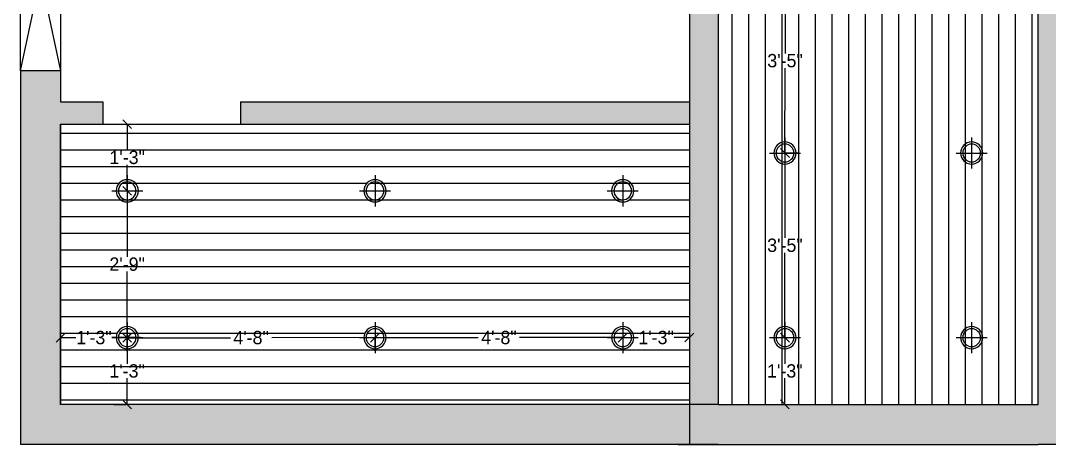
# Model space of a CAD drawing. Header units: inches. Extents: x 9636 to 21597, y -10243 to 557.
# Drawn here: x 16264.4 to 16495.9, y -8121.5 to -8026.2 of the extents above; entities that cross this region are included whole.
import ezdxf

# ---------------------------------------------------------------- set-up
doc = ezdxf.new("R2010")
doc.units = ezdxf.units.IN
doc.header["$MEASUREMENT"] = 0
doc.layers.add('IEL-HATCH-002', color=7, linetype='Continuous')
doc.styles.add('HEMI', font='stylu.ttf')
doc.styles.get("Standard").update_dxf_attribs({"font": 'arial.ttf'})
doc.dimstyles.get("Standard").update_dxf_attribs({"dimtxt": 0.18, "dimasz": 0.18, "dimexe": 0.18, "dimexo": 0.0625, "dimgap": 0.09, "dimtad": 0, "dimtih": 1, "dimtoh": 1, "dimdec": 0, "dimzin": 0, "dimdsep": 46, "dimlunit": 4, "dimtxsty": 'Standard', "dimcen": 0.09, "dimadec": 0, "dimazin": 0, "dimtfac": 1, "dimtdec": 0, "dimtofl": 0, "dimtmove": 0, "dimatfit": 3, "dimfxl": 1, "dimtolj": 1, "dimtzin": 0, "dimarcsym": 0})

# ---------------------------------------------------------------- blocks, each defined once
blk = doc.blocks.new('rg')
at = {"color": 6}
for p, q in [((6523.86, -972.55), (6523.86, -979.55)), ((6520.36, -976.05), (6527.36, -976.05))]:
    blk.add_line(p, q, dxfattribs=at)
for radius in [2.5, 2]:
    blk.add_circle((6523.86, -976.05), radius, dxfattribs=at)
blk = doc.blocks.new('_Oblique')
at = {"color": 0, "linetype": 'ByBlock', "lineweight": -2}
blk.add_line((-0.5, -0.5), (0.5, 0.5), dxfattribs=at)
blk = doc.blocks.new('*D258')
at = {"color": 254, "lineweight": -2, "transparency": 16777216}
for p, q in [((16285.37, -8049.45), (16288.18, -8049.45)), ((16285.37, -8064.45), (16288.18, -8064.45))]:
    blk.add_line(p, q, dxfattribs=at)
at = {"color": 5, "lineweight": -2, "transparency": 16777216}
for p, q in [((16288.36, -8049.45), (16288.36, -8055.31)), ((16288.36, -8064.45), (16288.36, -8058.59))]:
    blk.add_line(p, q, dxfattribs=at)
at = {"layer": 'Defpoints', "color": 0, "transparency": 16777216}
for p in [(16288.36, -8049.45), (16288.37, -8049.45), (16288.37, -8064.45)]:
    blk.add_point(p, dxfattribs=at)
at = {"color": 5, "lineweight": -2, "transparency": 16777216, "xscale": 2, "yscale": 2, "zscale": 2}
for p, rotation in [((16288.36, -8049.45), 90), ((16288.36, -8064.45), 270)]:
    blk.add_blockref('_Oblique', p, dxfattribs=dict(at, rotation=rotation))
at = {"color": 5, "transparency": 16777216, "insert": (16288.36, -8056.95), "char_height": 3, "attachment_point": 5, "style": 'HEMI'}
blk.add_mtext('\\A1;1\'-3"', dxfattribs=at)
blk = doc.blocks.new('*D259')
at = {"color": 254, "lineweight": -2, "transparency": 16777216}
for p, q in [((16285.36, -8064.45), (16288.18, -8064.45)), ((16285.34, -8097.45), (16288.16, -8097.45))]:
    blk.add_line(p, q, dxfattribs=at)
at = {"color": 5, "lineweight": -2, "transparency": 16777216}
for p, q in [((16288.36, -8064.45), (16288.35, -8079.31)), ((16288.34, -8097.45), (16288.35, -8082.59))]:
    blk.add_line(p, q, dxfattribs=at)
at = {"layer": 'Defpoints', "color": 0, "transparency": 16777216}
for p in [(16288.36, -8064.45), (16288.34, -8097.45), (16288.34, -8097.45)]:
    blk.add_point(p, dxfattribs=at)
at = {"color": 5, "lineweight": -2, "transparency": 16777216, "xscale": 2, "yscale": 2, "zscale": 2}
for p, rotation in [((16288.36, -8064.45), 89.96864156625536), ((16288.34, -8097.45), 269.9686415662554)]:
    blk.add_blockref('_Oblique', p, dxfattribs=dict(at, rotation=rotation))
at = {"color": 5, "transparency": 16777216, "insert": (16288.35, -8080.95), "char_height": 3, "attachment_point": 5, "style": 'HEMI'}
blk.add_mtext('\\A1;2\'-9"', dxfattribs=at)
blk = doc.blocks.new('*D260')
at = {"color": 5, "lineweight": -2, "transparency": 16777216}
for p, q in [((16288.34, -8097.45), (16288.34, -8103.31)), ((16288.34, -8112.45), (16288.34, -8106.59))]:
    blk.add_line(p, q, dxfattribs=at)
at = {"color": 254, "lineweight": -2, "transparency": 16777216}
for p, q in [((16291.34, -8097.45), (16288.52, -8097.45)), ((16285.34, -8112.45), (16288.16, -8112.45))]:
    blk.add_line(p, q, dxfattribs=at)
at = {"layer": 'Defpoints', "color": 0, "transparency": 16777216}
for p in [(16288.34, -8097.45), (16288.34, -8112.45), (16288.34, -8112.45)]:
    blk.add_point(p, dxfattribs=at)
at = {"color": 5, "lineweight": -2, "transparency": 16777216, "xscale": 2, "yscale": 2, "zscale": 2}
for p, rotation in [((16288.34, -8097.45), 89.9686415661926), ((16288.34, -8112.45), 269.9686415661926)]:
    blk.add_blockref('_Oblique', p, dxfattribs=dict(at, rotation=rotation))
at = {"color": 5, "transparency": 16777216, "insert": (16288.34, -8104.95), "char_height": 3, "attachment_point": 5, "style": 'HEMI'}
blk.add_mtext('\\A1;1\'-3"', dxfattribs=at)
blk = doc.blocks.new('*D261')
at = {"color": 254, "lineweight": -2, "transparency": 16777216}
for p, q in [((16273.37, -8094.45), (16273.37, -8097.27)), ((16288.37, -8094.45), (16288.37, -8097.27))]:
    blk.add_line(p, q, dxfattribs=at)
at = {"color": 5, "lineweight": -2, "transparency": 16777216}
for p, q in [((16273.37, -8097.45), (16276.82, -8097.45)), ((16288.37, -8097.45), (16284.92, -8097.45))]:
    blk.add_line(p, q, dxfattribs=at)
at = {"layer": 'Defpoints', "color": 0, "transparency": 16777216}
for p in [(16273.37, -8097.45), (16273.37, -8097.45), (16288.37, -8097.45)]:
    blk.add_point(p, dxfattribs=at)
at = {"color": 5, "lineweight": -2, "transparency": 16777216, "xscale": 2, "yscale": 2, "zscale": 2, "rotation": 180}
blk.add_blockref('_Oblique', (16273.37, -8097.45), dxfattribs=at)
at = {"color": 5, "lineweight": -2, "transparency": 16777216, "xscale": 2, "yscale": 2, "zscale": 2}
blk.add_blockref('_Oblique', (16288.37, -8097.45), dxfattribs=at)
at = {"color": 5, "transparency": 16777216, "insert": (16280.87, -8097.45), "char_height": 3, "attachment_point": 5, "style": 'HEMI'}
blk.add_mtext('\\A1;1\'-3"', dxfattribs=at)
blk = doc.blocks.new('*D262')
at = {"color": 5, "lineweight": -2, "transparency": 16777216}
for p, q in [((16288.36, -8097.46), (16311.61, -8097.46)), ((16344.12, -8097.45), (16320.87, -8097.46))]:
    blk.add_line(p, q, dxfattribs=at)
at = {"color": 254, "lineweight": -2, "transparency": 16777216}
for p, q in [((16288.36, -8100.46), (16288.36, -8097.64)), ((16344.12, -8100.45), (16344.12, -8097.63))]:
    blk.add_line(p, q, dxfattribs=at)
at = {"layer": 'Defpoints', "color": 0, "transparency": 16777216}
for p in [(16288.36, -8097.46), (16344.12, -8097.45), (16344.12, -8097.45)]:
    blk.add_point(p, dxfattribs=at)
at = {"color": 5, "lineweight": -2, "transparency": 16777216, "xscale": 2, "yscale": 2, "zscale": 2}
for p, rotation in [((16288.36, -8097.46), 180.0134987250369), ((16344.12, -8097.45), 0.0134987250369439)]:
    blk.add_blockref('_Oblique', p, dxfattribs=dict(at, rotation=rotation))
at = {"color": 5, "transparency": 16777216, "insert": (16316.24, -8097.46), "char_height": 3, "attachment_point": 5, "style": 'HEMI'}
blk.add_mtext('\\A1;4\'-8"', dxfattribs=at)
blk = doc.blocks.new('*D263')
at = {"color": 254, "lineweight": -2, "transparency": 16777216}
for p, q in [((16344.12, -8094.45), (16344.12, -8097.27)), ((16399.87, -8094.45), (16399.87, -8097.26))]:
    blk.add_line(p, q, dxfattribs=at)
at = {"color": 5, "lineweight": -2, "transparency": 16777216}
for p, q in [((16344.12, -8097.45), (16367.36, -8097.45)), ((16399.87, -8097.44), (16376.63, -8097.44))]:
    blk.add_line(p, q, dxfattribs=at)
at = {"layer": 'Defpoints', "color": 0, "transparency": 16777216}
for p in [(16344.12, -8097.45), (16399.87, -8097.44), (16399.87, -8097.45)]:
    blk.add_point(p, dxfattribs=at)
at = {"color": 5, "lineweight": -2, "transparency": 16777216, "xscale": 2, "yscale": 2, "zscale": 2}
for p, rotation in [((16344.12, -8097.45), 180.0134987249919), ((16399.87, -8097.44), 0.01349872499190724)]:
    blk.add_blockref('_Oblique', p, dxfattribs=dict(at, rotation=rotation))
at = {"color": 5, "transparency": 16777216, "insert": (16372, -8097.44), "char_height": 3, "attachment_point": 5, "style": 'HEMI'}
blk.add_mtext('\\A1;4\'-8"', dxfattribs=at)
blk = doc.blocks.new('*D264')
at = {"color": 254, "lineweight": -2, "transparency": 16777216}
for p, q in [((16399.87, -8094.45), (16399.87, -8097.26)), ((16414.87, -8094.45), (16414.87, -8097.25))]:
    blk.add_line(p, q, dxfattribs=at)
at = {"color": 5, "lineweight": -2, "transparency": 16777216}
for p, q in [((16399.87, -8097.44), (16403.32, -8097.44)), ((16414.87, -8097.43), (16411.42, -8097.43))]:
    blk.add_line(p, q, dxfattribs=at)
at = {"layer": 'Defpoints', "color": 0, "transparency": 16777216}
for p in [(16399.87, -8097.45), (16414.87, -8097.43), (16414.87, -8097.45)]:
    blk.add_point(p, dxfattribs=at)
at = {"color": 5, "lineweight": -2, "transparency": 16777216, "xscale": 2, "yscale": 2, "zscale": 2}
for p, rotation in [((16399.87, -8097.44), 180.0134987249919), ((16414.87, -8097.43), 0.01349872499190724)]:
    blk.add_blockref('_Oblique', p, dxfattribs=dict(at, rotation=rotation))
at = {"color": 5, "transparency": 16777216, "insert": (16407.37, -8097.44), "char_height": 3, "attachment_point": 5, "style": 'HEMI'}
blk.add_mtext('\\A1;1\'-3"', dxfattribs=at)
blk = doc.blocks.new('*D269')
at = {"color": 5, "lineweight": -2, "transparency": 16777216}
for p, q in [((16436.39, -8014.45), (16436.38, -8033.55)), ((16436.37, -8055.95), (16436.38, -8036.86))]:
    blk.add_line(p, q, dxfattribs=at)
at = {"color": 254, "lineweight": -2, "transparency": 16777216}
for p, q in [((16439.39, -8014.45), (16436.57, -8014.45)), ((16439.37, -8055.95), (16436.55, -8055.95))]:
    blk.add_line(p, q, dxfattribs=at)
at = {"layer": 'Defpoints', "color": 0, "transparency": 16777216}
for p in [(16436.39, -8014.45), (16436.37, -8055.95), (16436.37, -8055.95)]:
    blk.add_point(p, dxfattribs=at)
at = {"color": 5, "lineweight": -2, "transparency": 16777216, "xscale": 2, "yscale": 2, "zscale": 2}
for p, rotation in [((16436.39, -8014.45), 89.96838246173607), ((16436.37, -8055.95), 269.968382461736)]:
    blk.add_blockref('_Oblique', p, dxfattribs=dict(at, rotation=rotation))
at = {"color": 5, "transparency": 16777216, "insert": (16436.38, -8035.2), "char_height": 3, "attachment_point": 5, "style": 'HEMI'}
blk.add_mtext('\\A1;3\'-5"', dxfattribs=at)
blk = doc.blocks.new('*D270')
at = {"color": 5, "lineweight": -2, "transparency": 16777216}
for p, q in [((16436.37, -8055.95), (16436.36, -8075.05)), ((16436.35, -8097.45), (16436.36, -8078.36))]:
    blk.add_line(p, q, dxfattribs=at)
at = {"color": 254, "lineweight": -2, "transparency": 16777216}
for p, q in [((16439.37, -8055.95), (16436.55, -8055.95)), ((16433.37, -8097.45), (16436.17, -8097.45))]:
    blk.add_line(p, q, dxfattribs=at)
at = {"layer": 'Defpoints', "color": 0, "transparency": 16777216}
for p in [(16436.37, -8055.95), (16436.35, -8097.45), (16436.37, -8097.45)]:
    blk.add_point(p, dxfattribs=at)
at = {"color": 5, "lineweight": -2, "transparency": 16777216, "xscale": 2, "yscale": 2, "zscale": 2}
for p, rotation in [((16436.37, -8055.95), 89.96838246169338), ((16436.35, -8097.45), 269.9683824616934)]:
    blk.add_blockref('_Oblique', p, dxfattribs=dict(at, rotation=rotation))
at = {"color": 5, "transparency": 16777216, "insert": (16436.36, -8076.7), "char_height": 3, "attachment_point": 5, "style": 'HEMI'}
blk.add_mtext('\\A1;3\'-5"', dxfattribs=at)
blk = doc.blocks.new('*D271')
at = {"color": 254, "lineweight": -2, "transparency": 16777216}
for p, q in [((16433.37, -8097.45), (16436.17, -8097.45)), ((16433.72, -8112.45), (16436.16, -8112.45))]:
    blk.add_line(p, q, dxfattribs=at)
at = {"color": 5, "lineweight": -2, "transparency": 16777216}
for p, q in [((16436.35, -8097.45), (16436.34, -8103.31)), ((16436.34, -8112.45), (16436.34, -8106.59))]:
    blk.add_line(p, q, dxfattribs=at)
at = {"layer": 'Defpoints', "color": 0, "transparency": 16777216}
for p in [(16436.37, -8097.45), (16436.34, -8112.45), (16436.72, -8112.45)]:
    blk.add_point(p, dxfattribs=at)
at = {"color": 5, "lineweight": -2, "transparency": 16777216, "xscale": 2, "yscale": 2, "zscale": 2}
for p, rotation in [((16436.35, -8097.45), 89.96838246169338), ((16436.34, -8112.45), 269.9683824616934)]:
    blk.add_blockref('_Oblique', p, dxfattribs=dict(at, rotation=rotation))
at = {"color": 5, "transparency": 16777216, "insert": (16436.34, -8104.95), "char_height": 3, "attachment_point": 5, "style": 'HEMI'}
blk.add_mtext('\\A1;1\'-3"', dxfattribs=at)

msp = doc.modelspace()

# ---------------------------------------------------------------- hatches: boundary and pattern name
at = {"layer": 'IEL-HATCH-002', "true_color": 0xc7c8ca, "transparency": 33554687}
h = msp.add_hatch(color=9, dxfattribs=at)
h.dxf.hatch_style = 1
h.paths.add_polyline_path([(16306.87, -7893.45), (16264.37, -7893.45), (16264.37, -7995.45), (16268.04, -7995.45), (16273.37, -7995.45), (16273.37, -7907.45), (16278.37, -7907.45), (16278.37, -7902.45), (16306.87, -7902.45)])
h.paths.add_polyline_path([(16414.87, -7893.45), (16390.87, -7893.45), (16390.87, -7902.45), (16414.87, -7902.45)])
h.paths.add_polyline_path([(16493.37, -7893.45), (16414.87, -7893.45), (16414.87, -8112.45), (16421.37, -8112.45), (16421.37, -7902.45), (16493.37, -7902.45)])
h.paths.add_polyline_path([(16522.37, -8112.45), (16498.37, -8112.45), (16498.37, -7998.45), (16494.7, -7998.45), (16493.37, -7998.45), (16493.37, -8112.45), (16421.37, -8112.45), (16414.87, -8112.45), (16414.87, -8121.45), (16421.37, -8121.45), (16493.37, -8121.45), (16522.37, -8121.45), (16522.37, -8117.78)])
h.paths.add_polyline_path([(16414.87, -8112.45), (16273.37, -8112.45), (16273.37, -8092.75), (16273.37, -8049.45), (16282.87, -8049.45), (16282.87, -8044.45), (16273.37, -8044.45), (16273.37, -8037.45), (16264.37, -8037.45), (16264.37, -8121.45), (16414.87, -8121.45)])
h.paths.add_polyline_path([(16734.37, -7893.45), (16704.77, -7893.45), (16704.77, -7902.45), (16725.37, -7902.45), (16725.37, -8094.45), (16725.37, -8100.45), (16725.37, -8112.45), (16565.37, -8112.45), (16565.37, -8121.45), (16734.37, -8121.45)])
h.paths.add_polyline_path([(16612.77, -7893.45), (16594.77, -7893.45), (16594.77, -7902.45), (16612.77, -7902.45)], flags=17)
h.paths.add_polyline_path([(16521.77, -7893.45), (16493.37, -7893.45), (16493.37, -7968.45), (16498.37, -7968.45), (16498.37, -7902.45), (16521.77, -7902.45)])
at = {"layer": 'IEL-HATCH-002', "true_color": 0x939598, "transparency": 33554687}
h = msp.add_hatch(dxfattribs=at)
h.set_pattern_fill('ANSI31', color=252, scale=30, angle=45)
h.set_pattern_definition([(90, (4098.2073, -1809.294), (-3.75, 0), [])])
h.paths.add_polyline_path([(16493.37, -7902.45), (16421.37, -7902.45), (16421.37, -8112.45), (16493.37, -8112.45)])
at = {"layer": 'IEL-HATCH-002', "true_color": 0xc7c8ca, "transparency": 33554687}
h = msp.add_hatch(color=9, dxfattribs=at)
h.dxf.hatch_style = 1
h.paths.add_polyline_path([(16414.87, -8044.45), (16313.87, -8044.45), (16313.87, -8048.12), (16313.87, -8049.45), (16414.87, -8049.45)])
at = {"layer": 'IEL-HATCH-002', "true_color": 0x939598, "transparency": 33554687}
h = msp.add_hatch(dxfattribs=at)
h.set_pattern_fill('ANSI31', color=252, scale=30, angle=135)
h.set_pattern_definition([(180, (4311.763, -2542.7164), (-2e-16, -3.75), [])])
h.paths.add_polyline_path([(16414.87, -8049.45), (16273.37, -8049.45), (16273.37, -8112.45), (16414.87, -8112.45)])
h.paths.add_polyline_path([(16341.62, -8097.45), (16342.12, -8097.45, -0.414214), (16344.12, -8095.45), (16344.12, -8094.95, 0.414214)], flags=16)
h.paths.add_polyline_path([(16402.37, -8097.45), (16401.87, -8097.45, -0.414214), (16399.87, -8099.45), (16399.87, -8099.95, 0.414214)], flags=16)
h.paths.add_polyline_path([(16341.62, -8064.45), (16342.12, -8064.45, -0.414214), (16344.12, -8062.45), (16344.12, -8061.95, 0.414214)], flags=16)
h.paths.add_polyline_path([(16402.37, -8064.45), (16401.87, -8064.45, -0.414214), (16399.87, -8066.45), (16399.87, -8066.95, 0.414214)], flags=16)
h.paths.add_polyline_path([(16303.06, -8111.6), (16303.06, -8112.01), (16278.43, -8112.01), (16278.43, -8111.6)], flags=16)
h.paths.add_polyline_path([(16285.87, -8097.45), (16286.37, -8097.45, -0.414214), (16288.37, -8095.45), (16288.37, -8094.95, 0.414214)], flags=16)
h.paths.add_polyline_path([(16285.87, -8064.45), (16286.37, -8064.45, -0.414214), (16288.37, -8062.45), (16288.37, -8061.95, 0.414214)], flags=16)

# ---------------------------------------------------------------- linework, layer by layer
for p, q in [((16414.87, -7893.45), (16414.87, -8121.45)), ((16421.37, -7902.45), (16421.37, -8112.45)), ((16493.37, -8112.45), (16493.37, -7998.45)), ((16264.37, -8037.45), (16264.37, -8121.45)), ((16273.37, -8037.45), (16264.37, -8037.45)), ((16273.37, -8037.45), (16273.37, -8044.45)), ((16273.37, -8044.45), (16282.87, -8044.45)), ((16282.87, -8044.45), (16282.87, -8049.45)), ((16313.87, -8044.45), (16414.87, -8044.45)), ((16313.87, -8044.45), (16313.87, -8049.45)), ((16273.37, -8049.45), (16273.37, -8112.45)), ((16273.37, -8049.45), (16282.87, -8049.45)), ((16313.87, -8049.45), (16414.87, -8049.45)), ((16421.37, -8112.45), (16273.37, -8112.45)), ((16421.37, -8112.45), (16493.37, -8112.45)), ((16421.37, -8121.45), (16264.37, -8121.45)), ((16412.37, -8121.45), (16493.37, -8121.45)), ((16522.37, -8121.45), (16493.37, -8121.45))]:
    msp.add_line(p, q)
at = {"color": 18, "true_color": 0x000000}
for p, q in [((16264.37, -8037.45), (16273.37, -7995.45)), ((16264.37, -7995.45), (16273.37, -8037.45))]:
    msp.add_line(p, q, dxfattribs=at)
for points in [[(16264.37, -7995.45), (16273.37, -7995.45), (16273.37, -8037.45), (16264.37, -8037.45)], [(16493.37, -7999.45), (16421.37, -7999.45), (16421.37, -8112.45), (16493.37, -8112.45)], [(16273.37, -8049.45), (16414.87, -8049.45), (16414.87, -8112.45), (16273.37, -8112.45)]]:
    msp.add_lwpolyline(points, close=True, dxfattribs=at)

# ---------------------------------------------------------------- block references
at = {"xscale": -1, "rotation": 90}
for p in [(15460.32, -1532.09), (15502.32, -1532.09), (15312.32, -1540.59), (15368.07, -1540.59), (15423.82, -1540.59), (15312.32, -1573.59), (15368.07, -1573.59), (15423.82, -1573.59), (15460.32, -1573.59), (15502.32, -1573.59)]:
    msp.add_blockref('rg', p, dxfattribs=at)

# ---------------------------------------------------------------- dimensions: what is measured, and where the dimension line sits
at = {"color": 18, "true_color": 0x000000}
for p1, p2, picture, middle in [((16436.39352, -8014.45079), (16436.37061, -8055.95078), '*D269', (16436.38206, -8035.20078)), ((16288.36, -8064.45), (16288.34, -8097.45), '*D259', (16288.35, -8080.95)), ((16288.36, -8097.46), (16344.12, -8097.45), '*D262', (16316.24, -8097.46))]:
    dim = msp.add_aligned_dim(p1=p1, p2=p2, distance=0, dimstyle='Standard', override={"dimtxt": 3, "dimasz": 2, "dimexo": 3, "dimtxsty": 'HEMI', "dimblk": 'Oblique', "dimcen": 0, "dimclrd": 5, "dimclre": 254, "dimclrt": 5, "dimldrblk": 'Oblique', "dimfxl": 0.03937, "dimarcsym": 1}, dxfattribs=at)
    dim.commit()
    dim.dimension.update_dxf_attribs({"geometry": picture, "text_midpoint": middle})
for base, p1, p2, angle, override, picture, middle in [((16288.36, -8049.45), (16288.37, -8064.45), (16288.37, -8049.45), 90, {"dimtxt": 3, "dimasz": 2, "dimexo": 3, "dimtxsty": 'HEMI', "dimblk": 'Oblique', "dimcen": 0, "dimclrd": 5, "dimclre": 254, "dimclrt": 5, "dimldrblk": 'Oblique', "dimfxl": 0.03937, "dimarcsym": 1}, '*D258', (16288.36, -8056.95)), ((16436.35, -8097.45), (16436.37, -8055.95), (16436.37, -8097.45), 89.9684, {"dimtxt": 3, "dimasz": 2, "dimexo": 3, "dimtxsty": 'HEMI', "dimblk": 'Oblique', "dimcen": 0, "dimclrd": 5, "dimclre": 254, "dimclrt": 5, "dimtmove": 1, "dimldrblk": 'Oblique', "dimfxl": 0.03937, "dimarcsym": 1}, '*D270', (16436.36, -8076.7)), ((16399.87, -8097.44), (16344.12, -8097.45), (16399.87, -8097.45), 180.0135, {"dimtxt": 3, "dimasz": 2, "dimexo": 3, "dimtxsty": 'HEMI', "dimblk": 'Oblique', "dimcen": 0, "dimclrd": 5, "dimclre": 254, "dimclrt": 5, "dimtmove": 1, "dimldrblk": 'Oblique', "dimfxl": 0.03937, "dimarcsym": 1}, '*D263', (16372, -8097.44)), ((16414.87, -8097.43), (16399.87, -8097.45), (16414.87, -8097.45), 180.0135, {"dimtxt": 3, "dimasz": 2, "dimexo": 3, "dimtxsty": 'HEMI', "dimblk": 'Oblique', "dimcen": 0, "dimclrd": 5, "dimclre": 254, "dimclrt": 5, "dimtmove": 1, "dimldrblk": 'Oblique', "dimfxl": 0.03937, "dimarcsym": 1}, '*D264', (16407.37, -8097.44)), ((16288.34, -8112.45), (16288.34, -8097.45), (16288.34, -8112.45), 89.9686, {"dimtxt": 3, "dimasz": 2, "dimexo": 3, "dimtxsty": 'HEMI', "dimblk": 'Oblique', "dimcen": 0, "dimclrd": 5, "dimclre": 254, "dimclrt": 5, "dimtmove": 1, "dimldrblk": 'Oblique', "dimfxl": 0.03937, "dimarcsym": 1}, '*D260', (16288.34, -8104.95)), ((16436.34, -8112.45), (16436.37, -8097.45), (16436.72, -8112.45), 89.9684, {"dimtxt": 3, "dimasz": 2, "dimexo": 3, "dimtxsty": 'HEMI', "dimblk": 'Oblique', "dimcen": 0, "dimclrd": 5, "dimclre": 254, "dimclrt": 5, "dimtmove": 1, "dimldrblk": 'Oblique', "dimfxl": 0.03937, "dimarcsym": 1}, '*D271', (16436.34, -8104.95))]:
    dim = msp.add_linear_dim(base=base, p1=p1, p2=p2, angle=angle, dimstyle='Standard', override=override, dxfattribs=at)
    dim.commit()
    dim.dimension.update_dxf_attribs({"geometry": picture, "text_midpoint": middle})
dim = msp.add_linear_dim(base=(16273.37, -8097.45), p1=(16288.37, -8097.45), p2=(16273.37, -8097.45), dimstyle='Standard', override={"dimtxt": 3, "dimasz": 2, "dimexo": 3, "dimtxsty": 'HEMI', "dimblk": 'Oblique', "dimcen": 0, "dimclrd": 5, "dimclre": 254, "dimclrt": 5, "dimldrblk": 'Oblique', "dimfxl": 0.03937, "dimarcsym": 1}, dxfattribs=at)
dim.commit()
dim.dimension.update_dxf_attribs({"geometry": '*D261', "text_midpoint": (16280.87, -8097.45)})

doc.saveas('drawing.dxf')
